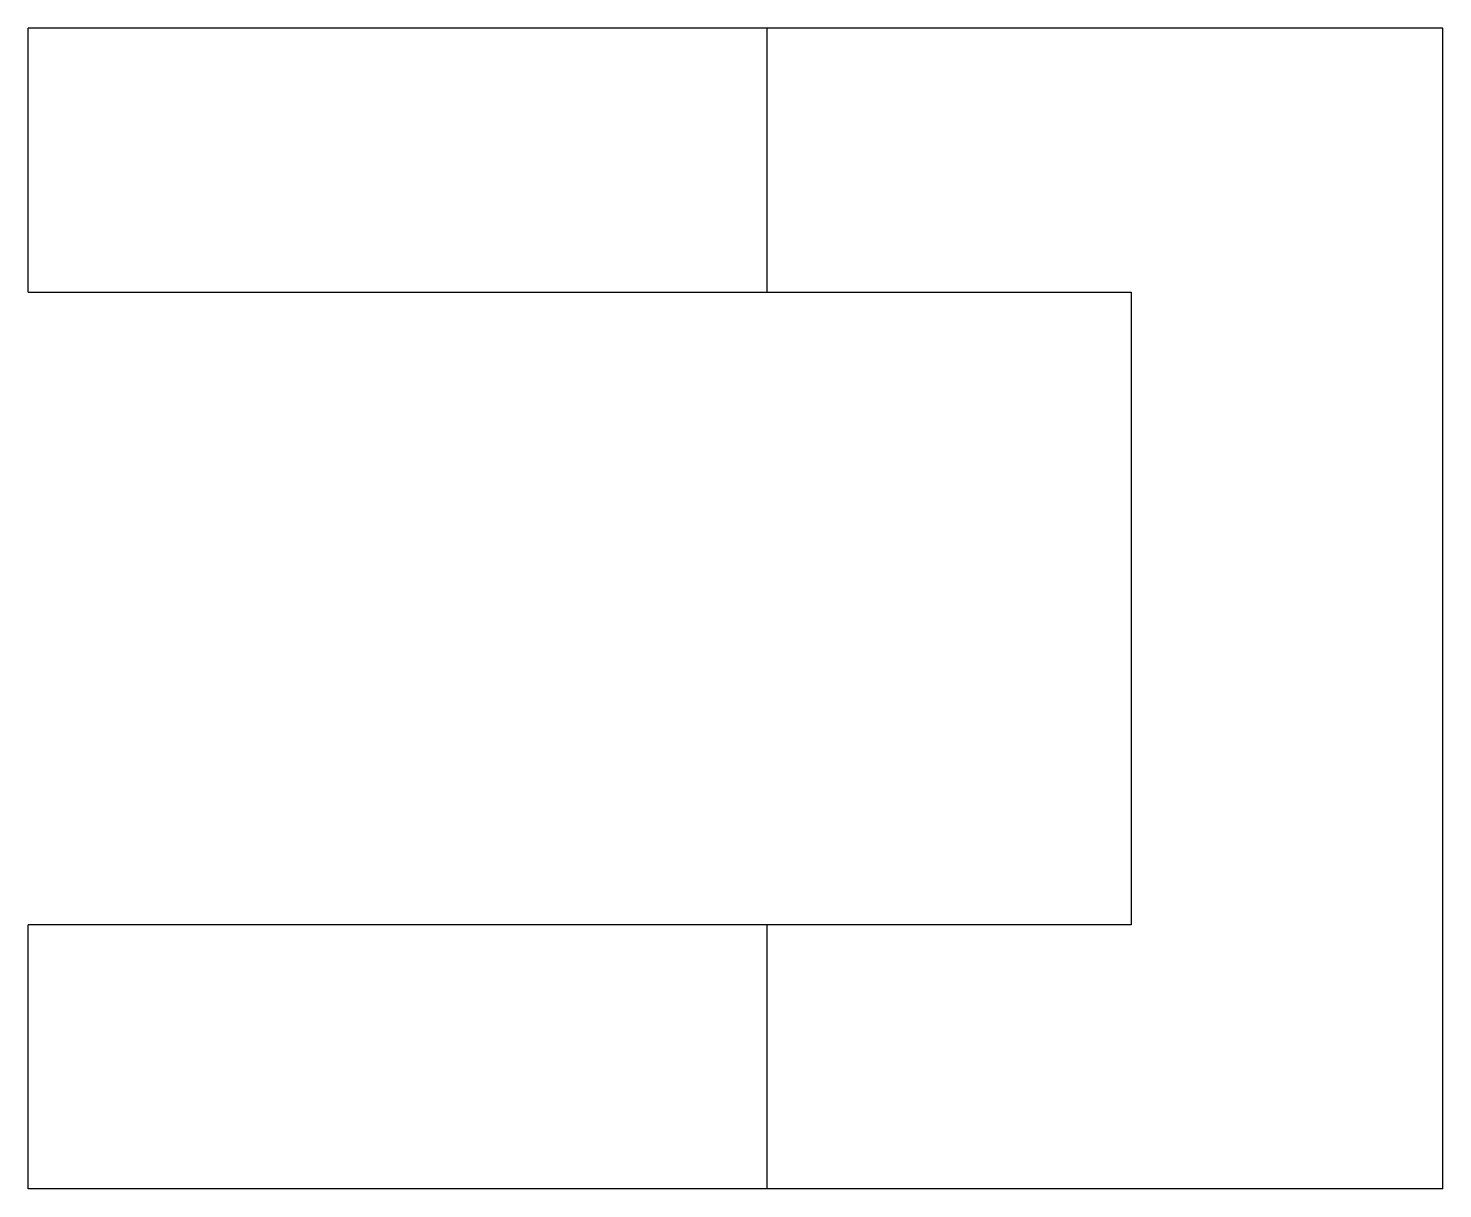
# Model space of a CAD drawing. Header units: metres. Extents: x -0.9 to 25.9, y -22 to 0.
import ezdxf

# ---------------------------------------------------------------- set-up
doc = ezdxf.new("R2010")
doc.units = ezdxf.units.M

msp = doc.modelspace()

# ---------------------------------------------------------------- linework, layer by layer
for points in [[(-0.9, -5), (-0.9, -4.9), (-0.9, -4.8), (-0.9, -4.7), (-0.9, -4.6), (-0.9, -4.5), (-0.9, -4.4), (-0.9, -4.3), (-0.9, -4.2), (-0.9, -4.1), (-0.9, -4), (-0.9, -3.9), (-0.9, -3.8), (-0.9, -3.7), (-0.9, -3.6), (-0.9, -3.5), (-0.9, -3.4), (-0.9, -3.3), (-0.9, -3.2), (-0.9, -3.1), (-0.9, -3), (-0.9, -2.9), (-0.9, -2.8), (-0.9, -2.7), (-0.9, -2.6), (-0.9, -2.5), (-0.9, -2.4), (-0.9, -2.3), (-0.9, -2.2), (-0.9, -2.1), (-0.9, -2), (-0.9, -1.9), (-0.9, -1.8), (-0.9, -1.7), (-0.9, -1.6), (-0.9, -1.5), (-0.9, -1.4), (-0.9, -1.3), (-0.9, -1.2), (-0.9, -1.1), (-0.9, -1), (-0.9, -0.9), (-0.9, -0.8), (-0.9, -0.7), (-0.9, -0.6), (-0.9, -0.5), (-0.9, -0.4), (-0.9, -0.3), (-0.9, -0.2), (-0.9, -0.1), (-0.9, 0)], [(13.1, 0), (13.051, 0), (13.002, 0), (12.953, 0), (12.862, 0), (12.717, 0), (12.572, 0), (12.427, 0), (12.207, 0), (11.973, 0), (11.74, 0), (11.484, 0), (11.174, 0), (10.863, 0), (10.553, 0), (10.199, 0), (9.827, 0), (9.456, 0), (9.078, 0), (8.664, 0), (8.249, 0), (7.835, 0), (7.408, 0), (6.972, 0), (6.536, 0), (6.1, 0), (5.664, 0), (5.228, 0), (4.792, 0), (4.365, 0), (3.951, 0), (3.536, 0), (3.122, 0), (2.744, 0), (2.373, 0), (2.001, 0), (1.647, 0), (1.337, 0), (1.026, 0), (0.716, 0), (0.46, 0), (0.227, 0), (-0.007, 0), (-0.227, 0), (-0.372, 0), (-0.517, 0), (-0.662, 0), (-0.753, 0), (-0.802, 0), (-0.851, 0), (-0.9, 0)], [(13.1, -5), (13.1, -4.9), (13.1, -4.8), (13.1, -4.7), (13.1, -4.6), (13.1, -4.5), (13.1, -4.4), (13.1, -4.3), (13.1, -4.2), (13.1, -4.1), (13.1, -4), (13.1, -3.9), (13.1, -3.8), (13.1, -3.7), (13.1, -3.6), (13.1, -3.5), (13.1, -3.4), (13.1, -3.3), (13.1, -3.2), (13.1, -3.1), (13.1, -3), (13.1, -2.9), (13.1, -2.8), (13.1, -2.7), (13.1, -2.6), (13.1, -2.5), (13.1, -2.4), (13.1, -2.3), (13.1, -2.2), (13.1, -2.1), (13.1, -2), (13.1, -1.9), (13.1, -1.8), (13.1, -1.7), (13.1, -1.6), (13.1, -1.5), (13.1, -1.4), (13.1, -1.3), (13.1, -1.2), (13.1, -1.1), (13.1, -1), (13.1, -0.9), (13.1, -0.8), (13.1, -0.7), (13.1, -0.6), (13.1, -0.5), (13.1, -0.4), (13.1, -0.3), (13.1, -0.2), (13.1, -0.1), (13.1, 0)], [(25.9, 0), (25.644, 0), (25.388, 0), (25.132, 0), (24.876, 0), (24.62, 0), (24.364, 0), (24.108, 0), (23.852, 0), (23.596, 0), (23.34, 0), (23.084, 0), (22.828, 0), (22.572, 0), (22.316, 0), (22.06, 0), (21.804, 0), (21.548, 0), (21.292, 0), (21.036, 0), (20.78, 0), (20.524, 0), (20.268, 0), (20.012, 0), (19.756, 0), (19.5, 0), (19.244, 0), (18.988, 0), (18.732, 0), (18.476, 0), (18.22, 0), (17.964, 0), (17.708, 0), (17.452, 0), (17.196, 0), (16.94, 0), (16.684, 0), (16.428, 0), (16.172, 0), (15.916, 0), (15.66, 0), (15.404, 0), (15.148, 0), (14.892, 0), (14.636, 0), (14.38, 0), (14.124, 0), (13.868, 0), (13.612, 0), (13.356, 0), (13.1, 0)], [(25.9, -22), (25.9, -21.56), (25.9, -21.12), (25.9, -20.68), (25.9, -20.24), (25.9, -19.8), (25.9, -19.36), (25.9, -18.92), (25.9, -18.48), (25.9, -18.04), (25.9, -17.6), (25.9, -17.16), (25.9, -16.72), (25.9, -16.28), (25.9, -15.84), (25.9, -15.4), (25.9, -14.96), (25.9, -14.52), (25.9, -14.08), (25.9, -13.64), (25.9, -13.2), (25.9, -12.76), (25.9, -12.32), (25.9, -11.88), (25.9, -11.44), (25.9, -11), (25.9, -10.56), (25.9, -10.12), (25.9, -9.68), (25.9, -9.24), (25.9, -8.8), (25.9, -8.36), (25.9, -7.92), (25.9, -7.48), (25.9, -7.04), (25.9, -6.6), (25.9, -6.16), (25.9, -5.72), (25.9, -5.28), (25.9, -4.84), (25.9, -4.4), (25.9, -3.96), (25.9, -3.52), (25.9, -3.08), (25.9, -2.64), (25.9, -2.2), (25.9, -1.76), (25.9, -1.32), (25.9, -0.88), (25.9, -0.44), (25.9, 0)], [(-0.9, -5), (-0.851, -5), (-0.802, -5), (-0.753, -5), (-0.662, -5), (-0.517, -5), (-0.372, -5), (-0.227, -5), (-0.007, -5), (0.227, -5), (0.46, -5), (0.716, -5), (1.026, -5), (1.337, -5), (1.647, -5), (2.001, -5), (2.373, -5), (2.744, -5), (3.122, -5), (3.536, -5), (3.951, -5), (4.365, -5), (4.792, -5), (5.228, -5), (5.664, -5), (6.1, -5), (6.536, -5), (6.972, -5), (7.408, -5), (7.835, -5), (8.249, -5), (8.664, -5), (9.078, -5), (9.456, -5), (9.827, -5), (10.199, -5), (10.553, -5), (10.863, -5), (11.174, -5), (11.484, -5), (11.74, -5), (11.973, -5), (12.207, -5), (12.427, -5), (12.572, -5), (12.717, -5), (12.862, -5), (12.953, -5), (13.002, -5), (13.051, -5), (13.1, -5)], [(13.1, -5), (13.238, -5), (13.376, -5), (13.514, -5), (13.652, -5), (13.79, -5), (13.928, -5), (14.066, -5), (14.204, -5), (14.342, -5), (14.48, -5), (14.618, -5), (14.756, -5), (14.894, -5), (15.032, -5), (15.17, -5), (15.308, -5), (15.446, -5), (15.584, -5), (15.722, -5), (15.86, -5), (15.998, -5), (16.136, -5), (16.274, -5), (16.412, -5), (16.55, -5), (16.688, -5), (16.826, -5), (16.964, -5), (17.102, -5), (17.24, -5), (17.378, -5), (17.516, -5), (17.654, -5), (17.792, -5), (17.93, -5), (18.068, -5), (18.206, -5), (18.344, -5), (18.482, -5), (18.62, -5), (18.758, -5), (18.896, -5), (19.034, -5), (19.172, -5), (19.31, -5), (19.448, -5), (19.586, -5), (19.724, -5), (19.862, -5), (20, -5)], [(20, -5), (20, -5.24), (20, -5.48), (20, -5.72), (20, -5.96), (20, -6.2), (20, -6.44), (20, -6.68), (20, -6.92), (20, -7.16), (20, -7.4), (20, -7.64), (20, -7.88), (20, -8.12), (20, -8.36), (20, -8.6), (20, -8.84), (20, -9.08), (20, -9.32), (20, -9.56), (20, -9.8), (20, -10.04), (20, -10.28), (20, -10.52), (20, -10.76), (20, -11), (20, -11.24), (20, -11.48), (20, -11.72), (20, -11.96), (20, -12.2), (20, -12.44), (20, -12.68), (20, -12.92), (20, -13.16), (20, -13.4), (20, -13.64), (20, -13.88), (20, -14.12), (20, -14.36), (20, -14.6), (20, -14.84), (20, -15.08), (20, -15.32), (20, -15.56), (20, -15.8), (20, -16.04), (20, -16.28), (20, -16.52), (20, -16.76), (20, -17)], [(13.1, -17), (13.051, -17), (13.002, -17), (12.953, -17), (12.862, -17), (12.717, -17), (12.572, -17), (12.427, -17), (12.207, -17), (11.973, -17), (11.74, -17), (11.484, -17), (11.174, -17), (10.863, -17), (10.553, -17), (10.199, -17), (9.827, -17), (9.456, -17), (9.078, -17), (8.664, -17), (8.249, -17), (7.835, -17), (7.408, -17), (6.972, -17), (6.536, -17), (6.1, -17), (5.664, -17), (5.228, -17), (4.792, -17), (4.365, -17), (3.951, -17), (3.536, -17), (3.122, -17), (2.744, -17), (2.373, -17), (2.001, -17), (1.647, -17), (1.337, -17), (1.026, -17), (0.716, -17), (0.46, -17), (0.227, -17), (-0.007, -17), (-0.227, -17), (-0.372, -17), (-0.517, -17), (-0.662, -17), (-0.753, -17), (-0.802, -17), (-0.851, -17), (-0.9, -17)], [(-0.9, -22), (-0.9, -21.9), (-0.9, -21.8), (-0.9, -21.7), (-0.9, -21.6), (-0.9, -21.5), (-0.9, -21.4), (-0.9, -21.3), (-0.9, -21.2), (-0.9, -21.1), (-0.9, -21), (-0.9, -20.9), (-0.9, -20.8), (-0.9, -20.7), (-0.9, -20.6), (-0.9, -20.5), (-0.9, -20.4), (-0.9, -20.3), (-0.9, -20.2), (-0.9, -20.1), (-0.9, -20), (-0.9, -19.9), (-0.9, -19.8), (-0.9, -19.7), (-0.9, -19.6), (-0.9, -19.5), (-0.9, -19.4), (-0.9, -19.3), (-0.9, -19.2), (-0.9, -19.1), (-0.9, -19), (-0.9, -18.9), (-0.9, -18.8), (-0.9, -18.7), (-0.9, -18.6), (-0.9, -18.5), (-0.9, -18.4), (-0.9, -18.3), (-0.9, -18.2), (-0.9, -18.1), (-0.9, -18), (-0.9, -17.9), (-0.9, -17.8), (-0.9, -17.7), (-0.9, -17.6), (-0.9, -17.5), (-0.9, -17.4), (-0.9, -17.3), (-0.9, -17.2), (-0.9, -17.1), (-0.9, -17)], [(20, -17), (19.862, -17), (19.724, -17), (19.586, -17), (19.448, -17), (19.31, -17), (19.172, -17), (19.034, -17), (18.896, -17), (18.758, -17), (18.62, -17), (18.482, -17), (18.344, -17), (18.206, -17), (18.068, -17), (17.93, -17), (17.792, -17), (17.654, -17), (17.516, -17), (17.378, -17), (17.24, -17), (17.102, -17), (16.964, -17), (16.826, -17), (16.688, -17), (16.55, -17), (16.412, -17), (16.274, -17), (16.136, -17), (15.998, -17), (15.86, -17), (15.722, -17), (15.584, -17), (15.446, -17), (15.308, -17), (15.17, -17), (15.032, -17), (14.894, -17), (14.756, -17), (14.618, -17), (14.48, -17), (14.342, -17), (14.204, -17), (14.066, -17), (13.928, -17), (13.79, -17), (13.652, -17), (13.514, -17), (13.376, -17), (13.238, -17), (13.1, -17)], [(13.1, -22), (13.1, -21.9), (13.1, -21.8), (13.1, -21.7), (13.1, -21.6), (13.1, -21.5), (13.1, -21.4), (13.1, -21.3), (13.1, -21.2), (13.1, -21.1), (13.1, -21), (13.1, -20.9), (13.1, -20.8), (13.1, -20.7), (13.1, -20.6), (13.1, -20.5), (13.1, -20.4), (13.1, -20.3), (13.1, -20.2), (13.1, -20.1), (13.1, -20), (13.1, -19.9), (13.1, -19.8), (13.1, -19.7), (13.1, -19.6), (13.1, -19.5), (13.1, -19.4), (13.1, -19.3), (13.1, -19.2), (13.1, -19.1), (13.1, -19), (13.1, -18.9), (13.1, -18.8), (13.1, -18.7), (13.1, -18.6), (13.1, -18.5), (13.1, -18.4), (13.1, -18.3), (13.1, -18.2), (13.1, -18.1), (13.1, -18), (13.1, -17.9), (13.1, -17.8), (13.1, -17.7), (13.1, -17.6), (13.1, -17.5), (13.1, -17.4), (13.1, -17.3), (13.1, -17.2), (13.1, -17.1), (13.1, -17)], [(13.1, -22), (13.051, -22), (13.002, -22), (12.953, -22), (12.862, -22), (12.717, -22), (12.572, -22), (12.427, -22), (12.207, -22), (11.973, -22), (11.74, -22), (11.484, -22), (11.174, -22), (10.863, -22), (10.553, -22), (10.199, -22), (9.827, -22), (9.456, -22), (9.078, -22), (8.664, -22), (8.249, -22), (7.835, -22), (7.408, -22), (6.972, -22), (6.536, -22), (6.1, -22), (5.664, -22), (5.228, -22), (4.792, -22), (4.365, -22), (3.951, -22), (3.536, -22), (3.122, -22), (2.744, -22), (2.373, -22), (2.001, -22), (1.647, -22), (1.337, -22), (1.026, -22), (0.716, -22), (0.46, -22), (0.227, -22), (-0.007, -22), (-0.227, -22), (-0.372, -22), (-0.517, -22), (-0.662, -22), (-0.753, -22), (-0.802, -22), (-0.851, -22), (-0.9, -22)], [(25.9, -22), (25.644, -22), (25.388, -22), (25.132, -22), (24.876, -22), (24.62, -22), (24.364, -22), (24.108, -22), (23.852, -22), (23.596, -22), (23.34, -22), (23.084, -22), (22.828, -22), (22.572, -22), (22.316, -22), (22.06, -22), (21.804, -22), (21.548, -22), (21.292, -22), (21.036, -22), (20.78, -22), (20.524, -22), (20.268, -22), (20.012, -22), (19.756, -22), (19.5, -22), (19.244, -22), (18.988, -22), (18.732, -22), (18.476, -22), (18.22, -22), (17.964, -22), (17.708, -22), (17.452, -22), (17.196, -22), (16.94, -22), (16.684, -22), (16.428, -22), (16.172, -22), (15.916, -22), (15.66, -22), (15.404, -22), (15.148, -22), (14.892, -22), (14.636, -22), (14.38, -22), (14.124, -22), (13.868, -22), (13.612, -22), (13.356, -22), (13.1, -22)]]:
    msp.add_lwpolyline(points)

doc.saveas('drawing.dxf')
